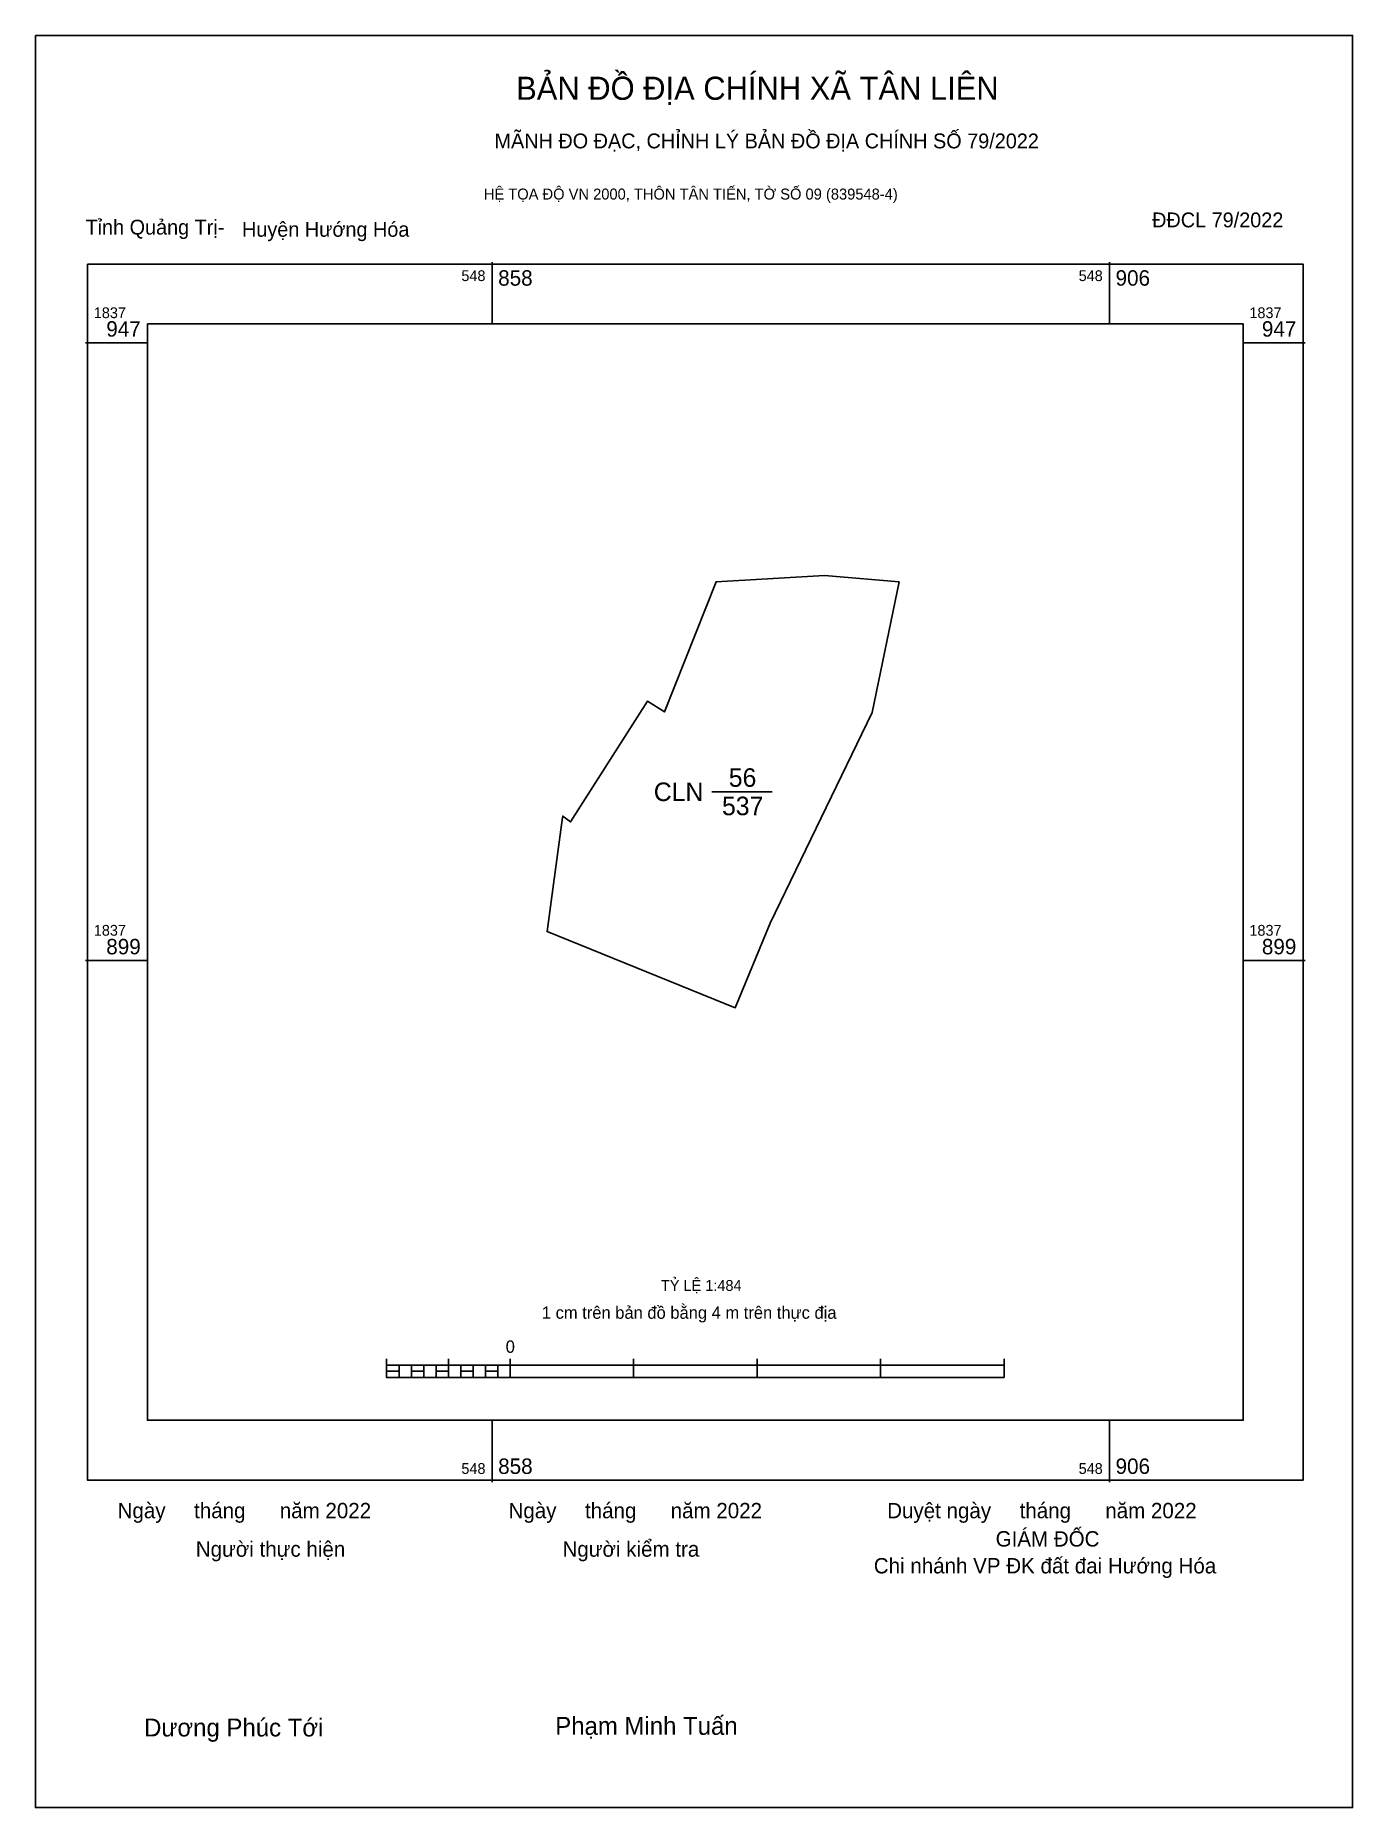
# Model space of a CAD drawing. Extents: x 548822 to 548926, y 1837833 to 1837972.
import ezdxf

# ---------------------------------------------------------------- set-up
doc = ezdxf.new("R2010")
doc.units = 0
for name, color, linetype in [('Level 10', 7, 'Continuous'), ('Level 13', 7, 'Continuous'), ('Level 15', 7, 'Continuous'), ('Level 6', 7, 'Continuous'), ('Level 62', 7, 'Continuous'), ('Level 63', 7, 'Continuous'), ('Level 9', 7, 'Continuous')]:
    doc.layers.add(name, color=color, linetype=linetype)

msp = doc.modelspace()

# ---------------------------------------------------------------- linework, layer by layer
at = {"layer": 'Level 10'}
msp.add_lwpolyline([(548863.82, 1837910.7), (548863.84, 1837910.82), (548864.45, 1837910.36), (548870.49, 1837919.84), (548871.83, 1837919), (548875.88, 1837929.22), (548884.39, 1837929.7), (548890.26, 1837929.21), (548888.13, 1837918.96), (548880.14, 1837902.41), (548877.37, 1837895.76), (548862.61, 1837901.76), (548862.93, 1837904.12)], close=True, dxfattribs=at)
at = {"layer": 'Level 15'}
msp.add_lwpolyline([(548822.42, 1837972.1), (548925.87, 1837972.1), (548925.87, 1837832.99), (548822.42, 1837832.99)], close=True, dxfattribs=at)
at = {"layer": 'Level 62'}
msp.add_lwpolyline([(548831.22, 1837949.46), (548917.29, 1837949.46), (548917.29, 1837863.39), (548831.22, 1837863.39)], close=True, dxfattribs=at)
at = {"layer": 'Level 63'}
for p, q in [((548858.29, 1837954.3), (548858.29, 1837949.46)), ((548906.77, 1837954.3), (548906.77, 1837949.46)), ((548826.37, 1837947.97), (548831.22, 1837947.97)), ((548917.29, 1837947.97), (548922.14, 1837947.97)), ((548826.37, 1837899.49), (548831.22, 1837899.49)), ((548917.29, 1837899.49), (548922.14, 1837899.49)), ((548850.01, 1837868.21), (548850.01, 1837866.75)), ((548850.01, 1837867.72), (548898.5, 1837867.72)), ((548850.98, 1837867.72), (548850.98, 1837866.75)), ((548851.95, 1837867.72), (548851.95, 1837866.75)), ((548852.92, 1837867.72), (548852.92, 1837866.75)), ((548853.89, 1837867.72), (548853.89, 1837866.75)), ((548854.86, 1837868.21), (548854.86, 1837866.75)), ((548854.86, 1837867.72), (548854.86, 1837866.75)), ((548855.83, 1837867.72), (548855.83, 1837866.75)), ((548856.8, 1837867.72), (548856.8, 1837866.75)), ((548857.77, 1837867.72), (548857.77, 1837866.75)), ((548858.74, 1837867.72), (548858.74, 1837866.75)), ((548859.71, 1837868.21), (548859.71, 1837866.75)), ((548859.71, 1837867.72), (548859.71, 1837866.75)), ((548869.4, 1837868.21), (548869.4, 1837866.75)), ((548879.1, 1837868.21), (548879.1, 1837866.75)), ((548888.8, 1837868.21), (548888.8, 1837866.75)), ((548898.5, 1837868.21), (548898.5, 1837866.75)), ((548850.01, 1837866.75), (548898.5, 1837866.75)), ((548858.29, 1837863.39), (548858.29, 1837858.54)), ((548906.77, 1837863.39), (548906.77, 1837858.54))]:
    msp.add_line(p, q, dxfattribs=at)
for points in [[(548826.52, 1837954.15), (548921.98, 1837954.15), (548921.98, 1837858.69), (548826.52, 1837858.69)], [(548850.01, 1837867.24), (548850.98, 1837867.24), (548850.98, 1837866.75), (548850.01, 1837866.75)], [(548850.01, 1837867.24), (548850.98, 1837867.24), (548850.98, 1837866.75), (548850.01, 1837866.75)], [(548851.95, 1837867.24), (548852.92, 1837867.24), (548852.92, 1837866.75), (548851.95, 1837866.75)], [(548853.89, 1837867.24), (548854.86, 1837867.24), (548854.86, 1837866.75), (548853.89, 1837866.75)], [(548855.83, 1837867.24), (548856.8, 1837867.24), (548856.8, 1837866.75), (548855.83, 1837866.75)], [(548857.77, 1837867.24), (548858.74, 1837867.24), (548858.74, 1837866.75), (548857.77, 1837866.75)]]:
    msp.add_lwpolyline(points, close=True, dxfattribs=at)
at = {"layer": 'Level 9'}
msp.add_line((548875.54, 1837912.73), (548880.29, 1837912.73), dxfattribs=at)

# ---------------------------------------------------------------- texts
at = {"layer": 'Level 13'}
for s, p in [('CLN', (548870.99, 1837912)), ('56', (548876.88, 1837913.12)), ('537', (548876.35, 1837910.89))]:
    msp.add_text(s, height=1.455, dxfattribs=at).set_placement(p)
at = {"layer": 'Level 6'}
msp.add_text('TỶ LỆ 1:484', height=0.8523, dxfattribs=at).set_placement((548871.55, 1837873.55))
at = {"layer": 'Level 63'}
for s, height, p in [('BẢN ĐỒ ĐỊA CHÍNH XÃ TÂN LIÊN', 1.8151, (548860.18, 1837967.05)), ('MÃNH ĐO ĐẠC, CHỈNH LÝ BẢN ĐỒ ĐỊA CHÍNH SỐ 79/2022', 1.1647, (548858.48, 1837963.24)), ('HỆ TỌA ĐỘ VN 2000, THÔN TÂN TIẾN, TỜ SỐ 09 (839548-4)', 0.8622, (548857.64, 1837959.22)), ('548', 0.848, (548855.88, 1837952.82)), ('858', 1.212, (548858.77, 1837952.46)), ('548', 0.848, (548904.36, 1837952.82)), ('906', 1.212, (548907.26, 1837952.46)), ('1837', 0.848, (548827.01, 1837949.91)), ('947', 1.212, (548827.99, 1837948.46)), ('1837', 0.848, (548917.77, 1837949.91)), ('947', 1.212, (548918.75, 1837948.46)), ('1837', 0.848, (548827.01, 1837901.43)), ('899', 1.212, (548827.99, 1837899.97)), ('1837', 0.848, (548917.77, 1837901.43)), ('899', 1.212, (548918.75, 1837899.97)), ('1 cm trên bản đồ bằng 4 m trên thực địa', 0.9697, (548862.2, 1837871.36)), ('0', 0.97, (548859.36, 1837868.69)), ('548', 0.848, (548855.88, 1837859.18)), ('858', 1.212, (548858.77, 1837859.18)), ('548', 0.848, (548904.36, 1837859.18)), ('906', 1.212, (548907.26, 1837859.18)), ('Ngày     tháng      năm 2022', 1.2065, (548828.88, 1837855.7)), ('Ngày     tháng      năm 2022', 1.2065, (548859.58, 1837855.7)), ('Duyệt ngày     tháng      năm 2022', 1.2065, (548889.32, 1837855.7)), ('GIÁM ĐỐC', 1.206, (548897.84, 1837853.48)), ('Người thực hiện', 1.2065, (548835.02, 1837852.68)), ('Người kiểm tra', 1.2065, (548863.82, 1837852.68)), ('Chi nhánh VP ĐK đất đai Hướng Hóa', 1.2065, (548888.27, 1837851.37)), ('Dương Phúc Tới', 1.4072, (548830.96, 1837838.57)), ('Phạm Minh Tuấn', 1.4072, (548863.25, 1837838.7))]:
    msp.add_text(s, height=height, dxfattribs=at).set_placement(p)
at = {"layer": 'Level 9'}
for s, p in [('ĐĐCL 79/2022', (548910.13, 1837957.04)), ('Tỉnh Quảng Trị-', (548826.36, 1837956.47)), ('Huyện Hướng Hóa', (548838.65, 1837956.3))]:
    msp.add_text(s, height=1.1647, dxfattribs=at).set_placement(p)

doc.saveas('drawing.dxf')
